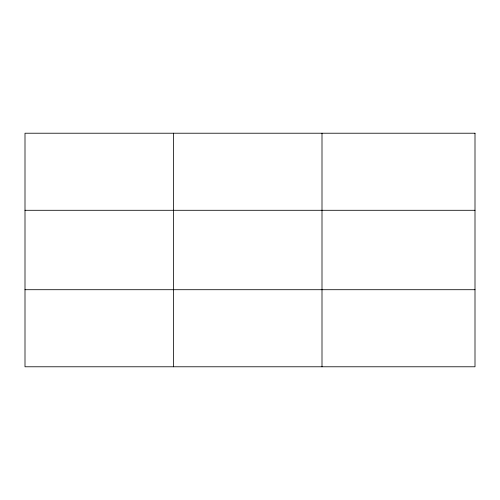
<?xml version="1.0" encoding="UTF-8"?>
<svg xmlns="http://www.w3.org/2000/svg" width="500" height="500" viewBox="0 0 500 500"><rect width="100%" height="100%" fill="white"/><g stroke="black" fill="none" stroke-linecap="round" stroke-linejoin="round"><path stroke-width="0.75" d="M173.5 133.219L173.5 366.781M322 133.219L322 366.781M25 210.294L475 210.294M25 289.706L475 289.706M475 133.219L475 366.781L25 366.781L25 133.219L475 133.219"/></g></svg>
